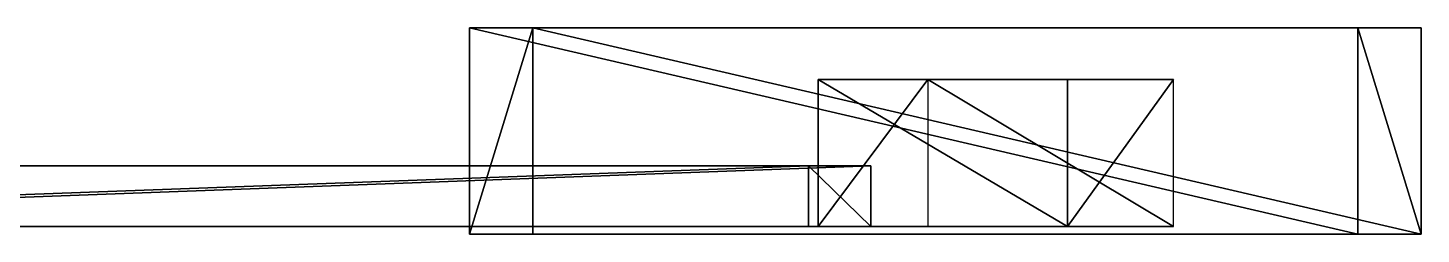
# Model space of a CAD drawing. Extents: x -32.9 to 43.9, y -5.6 to 4.3.
# Drawn here: x 34.96 to 43.86, y -1.44 to -0.12 of the extents above; entities that cross this region are included whole.
import ezdxf

# ---------------------------------------------------------------- set-up
doc = ezdxf.new("R2010")
doc.units = 0
for name, color, linetype in [('Mesh14', 75, 'CONTINUOUS'), ('Mesh16', 75, 'CONTINUOUS'), ('Mesh17', 75, 'CONTINUOUS')]:
    doc.layers.add(name, color=color, linetype=linetype)

msp = doc.modelspace()

# ---------------------------------------------------------------- meshes
at = {"layer": 'Mesh14', "color": 75}
mesh = msp.add_polyface(dxfattribs=at)
corners = [(40.343414, -1.386204, -11.957742), (29.876528, -1.386204, -4.831197), (29.356362, -1.386204, -5.316018), (39.945345, -1.386204, -12.531379), (40.343414, -1.386204, -11.957742), (39.945345, -1.386204, -12.531379), (39.945345, -0.999704, -12.531379), (40.343414, -0.999704, -11.957742), (28.920363, -1.386204, -5.051832), (29.415521, -1.386204, -4.552477), (28.062463, -1.386204, -3.170856), (29.640323, -1.386204, -1.625615), (29.220513, -1.386204, -1.196943), (27.642653, -1.386204, -2.742184), (27.147494, -1.386204, -3.241539), (29.220513, -1.386204, -1.196943), (29.640323, -1.386204, -1.625615), (29.640323, -0.709704, -1.625615), (29.220513, -0.709704, -1.196943), (28.062463, -1.386204, -3.170856), (28.062463, -0.709704, -3.170856), (29.640323, -0.709704, -1.625615), (29.640323, -1.386204, -1.625615), (29.415521, -0.709704, -4.552477), (28.920363, -0.709704, -5.051832), (27.147494, -0.709704, -3.241539), (27.642653, -0.709704, -2.742184), (29.220513, -0.709704, -1.196943), (29.640323, -0.709704, -1.625615), (28.062463, -0.709704, -3.170856), (27.642653, -0.709704, -2.742184), (27.642653, -1.386204, -2.742184), (29.220513, -1.386204, -1.196943), (29.220513, -0.709704, -1.196943), (27.642653, -1.386204, -2.742184), (27.642653, -0.709704, -2.742184), (27.147494, -0.709704, -3.241539), (27.147494, -1.386204, -3.241539), (28.062463, -1.386204, -3.170856), (29.415521, -1.386204, -4.552477), (29.415521, -0.709704, -4.552477), (28.062463, -0.709704, -3.170856), (39.945345, -1.386204, -12.531379), (29.356362, -1.386204, -5.316018), (29.356362, -0.999704, -5.316018), (39.945345, -0.999704, -12.531379), (29.876528, -0.999704, -4.831197), (29.876528, -1.386204, -4.831197), (40.343414, -1.386204, -11.957742), (40.343414, -0.999704, -11.957742), (28.920363, -0.709704, -5.051832), (28.920363, -1.386204, -5.051832), (27.147494, -1.386204, -3.241539), (27.147494, -0.709704, -3.241539), (29.415521, -0.709704, -4.552477), (29.415521, -1.386204, -4.552477), (28.920363, -1.386204, -5.051832), (28.920363, -0.709704, -5.051832), (39.945345, -0.999704, -12.531379), (29.356362, -0.999704, -5.316018), (29.876528, -0.999704, -4.831197), (40.343414, -0.999704, -11.957742), (29.876528, -0.999704, -4.831197), (29.356362, -0.999704, -5.316018), (29.356362, -1.386204, -5.316018), (29.876528, -1.386204, -4.831197)]
mesh.append_faces([[corners[k] for k in face] for face in [(2, 1, 3), (0, 3, 1), (6, 4, 7), (6, 5, 4), (13, 12, 10), (8, 14, 10), (11, 10, 12), (9, 8, 10), (13, 10, 14), (17, 15, 18), (17, 16, 15), (19, 21, 20), (21, 19, 22), (23, 29, 24), (26, 25, 29), (25, 24, 29), (26, 29, 27), (28, 27, 29), (30, 32, 31), (32, 30, 33), (35, 34, 36), (37, 36, 34), (38, 41, 40), (40, 39, 38), (42, 45, 43), (44, 43, 45), (46, 49, 47), (48, 47, 49), (52, 50, 53), (51, 50, 52), (55, 54, 56), (57, 56, 54), (58, 61, 60), (60, 59, 58), (62, 64, 63), (65, 64, 62)]], dxfattribs={"color": 75})
at = {"layer": 'Mesh16', "color": 75}
mesh = msp.add_polyface(dxfattribs=at)
corners = [(40.7085, -0.445704, -12.558714), (40.007343, -0.445704, -12.612723), (40.007343, -1.386204, -12.612723), (40.7085, -1.386204, -12.558714), (40.7085, -0.445704, -12.558714), (42.278585, -0.445704, -17.362473), (42.278585, -1.386204, -17.362473), (40.7085, -1.386204, -12.558714), (40.007343, -1.386204, -12.612723), (41.599841, -1.386204, -17.576272), (42.278585, -1.386204, -17.362473), (40.7085, -1.386204, -12.558714), (40.007343, -0.445704, -12.612723), (41.599841, -0.445704, -17.576272), (41.599841, -1.386204, -17.576272), (40.007343, -1.386204, -12.612723), (40.007343, -0.445704, -12.612723), (40.7085, -0.445704, -12.558714), (42.278585, -0.445704, -17.362473), (41.599841, -0.445704, -17.576272), (41.599841, -1.386204, -17.576272), (41.599841, -0.445704, -17.576272), (42.278585, -0.445704, -17.362473), (42.278585, -1.386204, -17.362473)]
mesh.append_faces([[corners[k] for k in face] for face in [(1, 0, 2), (3, 2, 0), (4, 7, 6), (6, 5, 4), (10, 9, 11), (8, 11, 9), (12, 15, 14), (14, 13, 12), (16, 19, 17), (18, 17, 19), (22, 20, 23), (22, 21, 20)]], dxfattribs={"color": 75})
at = {"layer": 'Mesh17', "color": 75}
mesh = msp.add_polyface(dxfattribs=at)
corners = [(38.183801, -1.436204, -0.048851), (37.778186, -1.436204, -0.186363), (43.455015, -1.436204, -16.931037), (43.860629, -1.436204, -16.793524), (37.778186, -0.115204, -0.186363), (38.183801, -0.115204, -0.048851), (43.860629, -0.115204, -16.793524), (43.455015, -0.115204, -16.931037), (37.778186, -1.436204, -0.186363), (38.183801, -1.436204, -0.048851), (38.183801, -0.115204, -0.048851), (37.778186, -0.115204, -0.186363), (38.183801, -1.436204, -0.048851), (43.860629, -1.436204, -16.793524), (43.860629, -0.115204, -16.793524), (38.183801, -0.115204, -0.048851), (43.860629, -1.436204, -16.793524), (43.455015, -1.436204, -16.931037), (43.455015, -0.115204, -16.931037), (43.860629, -0.115204, -16.793524), (43.455015, -1.436204, -16.931037), (37.778186, -1.436204, -0.186363), (37.778186, -0.115204, -0.186363), (43.455015, -0.115204, -16.931037)]
mesh.append_faces([[corners[k] for k in face] for face in [(0, 3, 1), (2, 1, 3), (4, 6, 5), (6, 4, 7), (10, 8, 11), (9, 8, 10), (14, 13, 15), (12, 15, 13), (17, 16, 18), (19, 18, 16), (21, 20, 22), (23, 22, 20)]], dxfattribs={"color": 75})

doc.saveas('drawing.dxf')
